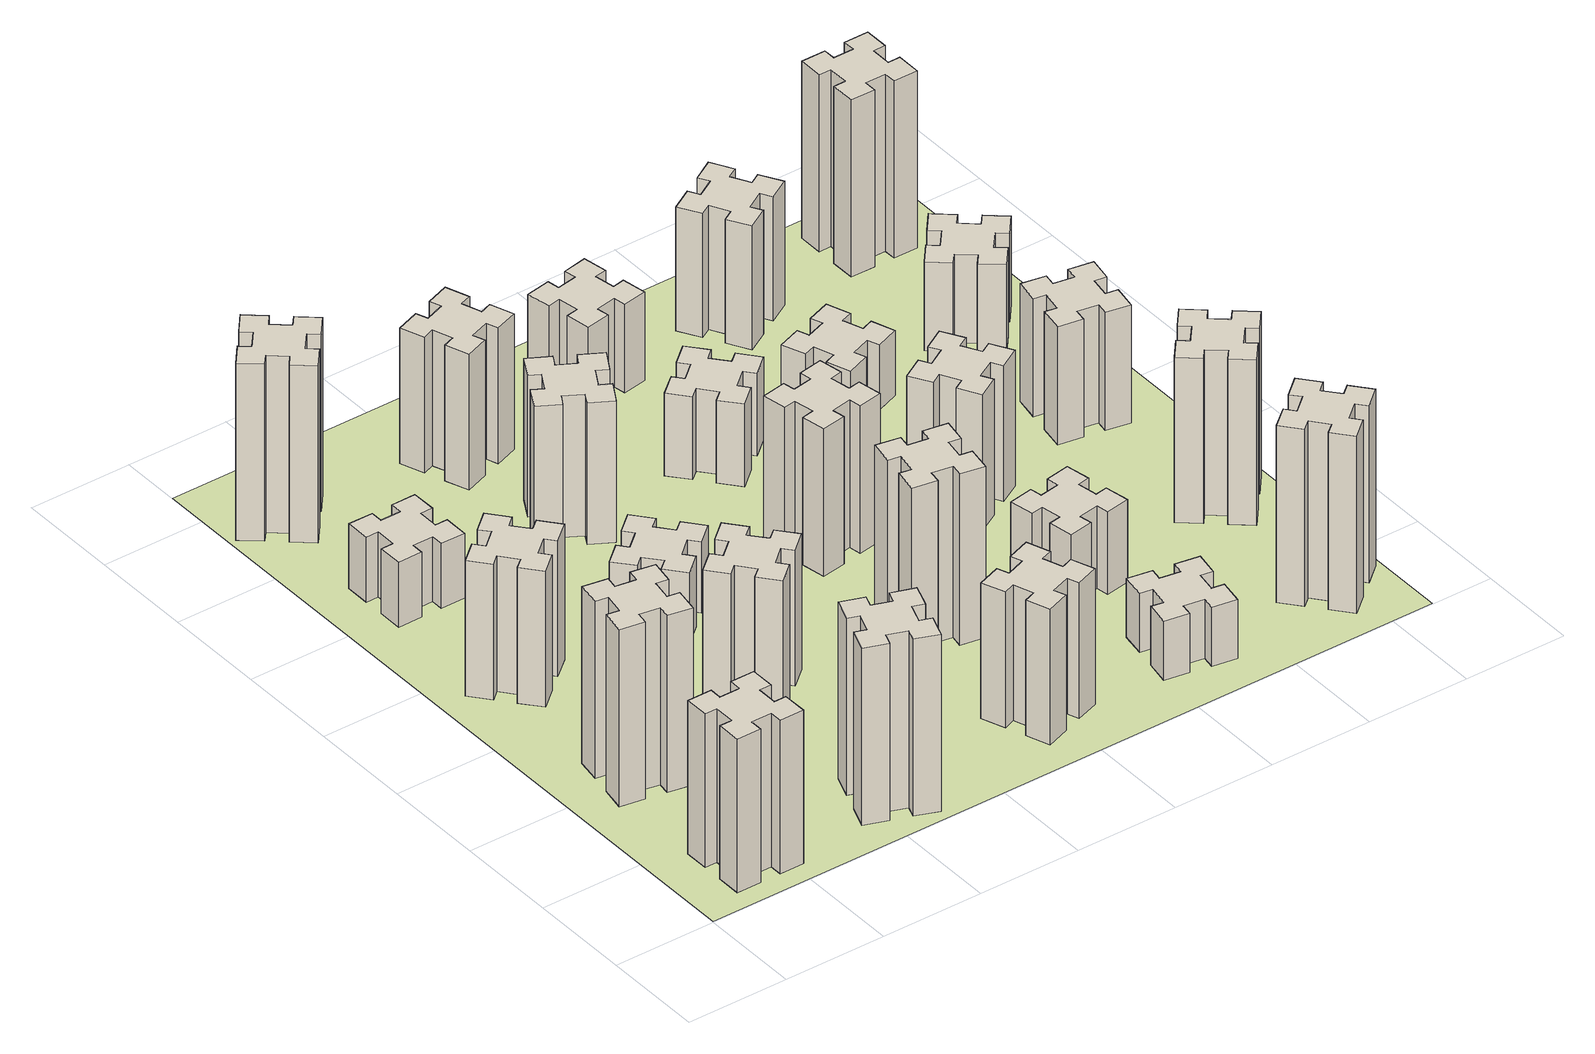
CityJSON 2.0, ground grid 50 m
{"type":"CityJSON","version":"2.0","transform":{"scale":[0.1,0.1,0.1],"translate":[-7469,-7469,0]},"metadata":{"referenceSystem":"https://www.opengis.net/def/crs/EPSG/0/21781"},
"CityObjects":{
"building1":{"type":"Building","attributes":{"class":"1000","function":"1000","usage":"1000","yearOfConstruction":2016,"roofType":"1000","measuredHeight":78,"storeysAboveGround":30,"storeysBelowGround":0},"geometry":[{"type":"Solid","lod":"1","boundaries":[[[[0,1,2,3,4,5,6,7,8,9,10,11,12,13,14,15,16,17,18,19]],[[17,16,20,21]],[[16,15,22,20]],[[15,14,23,22]],[[14,13,24,23]],[[13,12,25,24]],[[12,11,26,25]],[[11,10,27,26]],[[10,9,28,27]],[[9,8,29,28]],[[8,7,30,29]],[[7,6,31,30]],[[6,5,32,31]],[[5,4,33,32]],[[4,3,34,33]],[[3,2,35,34]],[[2,1,36,35]],[[1,0,37,36]],[[0,19,38,37]],[[19,18,39,38]],[[18,17,21,39]],[[24,25,26,27,28,29,30,31,32,33,34,35,36,37,38,39,21,20,22,23]]]]}]},
"building2":{"type":"Building","attributes":{"class":"1000","function":"1000","usage":"1000","yearOfConstruction":2016,"roofType":"1000","measuredHeight":90,"storeysAboveGround":30,"storeysBelowGround":0},"geometry":[{"type":"Solid","lod":"1","boundaries":[[[[40,41,42,43,44,45,46,47,48,49,50,51,52,53,54,55,56,57,58,59]],[[57,56,60,61]],[[56,55,62,60]],[[55,54,63,62]],[[54,53,64,63]],[[53,52,65,64]],[[52,51,66,65]],[[51,50,67,66]],[[50,49,68,67]],[[49,48,69,68]],[[48,47,70,69]],[[47,46,71,70]],[[46,45,72,71]],[[45,44,73,72]],[[44,43,74,73]],[[43,42,75,74]],[[42,41,76,75]],[[41,40,77,76]],[[40,59,78,77]],[[59,58,79,78]],[[58,57,61,79]],[[64,65,66,67,68,69,70,71,72,73,74,75,76,77,78,79,61,60,62,63]]]]}]},
"building3":{"type":"Building","attributes":{"class":"1000","function":"1000","usage":"1000","yearOfConstruction":2016,"roofType":"1000","measuredHeight":69,"storeysAboveGround":30,"storeysBelowGround":0},"geometry":[{"type":"Solid","lod":"1","boundaries":[[[[80,81,82,83,84,85,86,87,88,89,90,91,92,93,94,95,96,97,98,99]],[[97,96,100,101]],[[96,95,102,100]],[[95,94,103,102]],[[94,93,104,103]],[[93,92,105,104]],[[92,91,106,105]],[[91,90,107,106]],[[90,89,108,107]],[[89,88,109,108]],[[88,87,110,109]],[[87,86,111,110]],[[86,85,112,111]],[[85,84,113,112]],[[84,83,114,113]],[[83,82,115,114]],[[82,81,116,115]],[[81,80,117,116]],[[80,99,118,117]],[[99,98,119,118]],[[98,97,101,119]],[[104,105,106,107,108,109,110,111,112,113,114,115,116,117,118,119,101,100,102,103]]]]}]},
"building4":{"type":"Building","attributes":{"class":"1000","function":"1000","usage":"1000","yearOfConstruction":2016,"roofType":"1000","measuredHeight":33,"storeysAboveGround":30,"storeysBelowGround":0},"geometry":[{"type":"Solid","lod":"1","boundaries":[[[[120,121,122,123,124,125,126,127,128,129,130,131,132,133,134,135,136,137,138,139]],[[137,136,140,141]],[[136,135,142,140]],[[135,134,143,142]],[[134,133,144,143]],[[133,132,145,144]],[[132,131,146,145]],[[131,130,147,146]],[[130,129,148,147]],[[129,128,149,148]],[[128,127,150,149]],[[127,126,151,150]],[[126,125,152,151]],[[125,124,153,152]],[[124,123,154,153]],[[123,122,155,154]],[[122,121,156,155]],[[121,120,157,156]],[[120,139,158,157]],[[139,138,159,158]],[[138,137,141,159]],[[144,145,146,147,148,149,150,151,152,153,154,155,156,157,158,159,141,140,142,143]]]]}]},
"building5":{"type":"Building","attributes":{"class":"1000","function":"1000","usage":"1000","yearOfConstruction":2016,"roofType":"1000","measuredHeight":90,"storeysAboveGround":30,"storeysBelowGround":0},"geometry":[{"type":"Solid","lod":"1","boundaries":[[[[160,161,162,163,164,165,166,167,168,169,170,171,172,173,174,175,176,177,178,179]],[[177,176,180,181]],[[176,175,182,180]],[[175,174,183,182]],[[174,173,184,183]],[[173,172,185,184]],[[172,171,186,185]],[[171,170,187,186]],[[170,169,188,187]],[[169,168,189,188]],[[168,167,190,189]],[[167,166,191,190]],[[166,165,192,191]],[[165,164,193,192]],[[164,163,194,193]],[[163,162,195,194]],[[162,161,196,195]],[[161,160,197,196]],[[160,179,198,197]],[[179,178,199,198]],[[178,177,181,199]],[[184,185,186,187,188,189,190,191,192,193,194,195,196,197,198,199,181,180,182,183]]]]}]},
"building6":{"type":"Building","attributes":{"class":"1000","function":"1000","usage":"1000","yearOfConstruction":2016,"roofType":"1000","measuredHeight":90,"storeysAboveGround":30,"storeysBelowGround":0},"geometry":[{"type":"Solid","lod":"1","boundaries":[[[[200,201,202,203,204,205,206,207,208,209,210,211,212,213,214,215,216,217,218,219]],[[217,216,220,221]],[[216,215,222,220]],[[215,214,223,222]],[[214,213,224,223]],[[213,212,225,224]],[[212,211,226,225]],[[211,210,227,226]],[[210,209,228,227]],[[209,208,229,228]],[[208,207,230,229]],[[207,206,231,230]],[[206,205,232,231]],[[205,204,233,232]],[[204,203,234,233]],[[203,202,235,234]],[[202,201,236,235]],[[201,200,237,236]],[[200,219,238,237]],[[219,218,239,238]],[[218,217,221,239]],[[224,225,226,227,228,229,230,231,232,233,234,235,236,237,238,239,221,220,222,223]]]]}]},
"building7":{"type":"Building","attributes":{"class":"1000","function":"1000","usage":"1000","yearOfConstruction":2016,"roofType":"1000","measuredHeight":69,"storeysAboveGround":30,"storeysBelowGround":0},"geometry":[{"type":"Solid","lod":"1","boundaries":[[[[240,241,242,243,244,245,246,247,248,249,250,251,252,253,254,255,256,257,258,259]],[[257,256,260,261]],[[256,255,262,260]],[[255,254,263,262]],[[254,253,264,263]],[[253,252,265,264]],[[252,251,266,265]],[[251,250,267,266]],[[250,249,268,267]],[[249,248,269,268]],[[248,247,270,269]],[[247,246,271,270]],[[246,245,272,271]],[[245,244,273,272]],[[244,243,274,273]],[[243,242,275,274]],[[242,241,276,275]],[[241,240,277,276]],[[240,259,278,277]],[[259,258,279,278]],[[258,257,261,279]],[[264,265,266,267,268,269,270,271,272,273,274,275,276,277,278,279,261,260,262,263]]]]}]},
"building8":{"type":"Building","attributes":{"class":"1000","function":"1000","usage":"1000","yearOfConstruction":2016,"roofType":"1000","measuredHeight":36,"storeysAboveGround":30,"storeysBelowGround":0},"geometry":[{"type":"Solid","lod":"1","boundaries":[[[[280,281,282,283,284,285,286,287,288,289,290,291,292,293,294,295,296,297,298,299]],[[297,296,300,301]],[[296,295,302,300]],[[295,294,303,302]],[[294,293,304,303]],[[293,292,305,304]],[[292,291,306,305]],[[291,290,307,306]],[[290,289,308,307]],[[289,288,309,308]],[[288,287,310,309]],[[287,286,311,310]],[[286,285,312,311]],[[285,284,313,312]],[[284,283,314,313]],[[283,282,315,314]],[[282,281,316,315]],[[281,280,317,316]],[[280,299,318,317]],[[299,298,319,318]],[[298,297,301,319]],[[304,305,306,307,308,309,310,311,312,313,314,315,316,317,318,319,301,300,302,303]]]]}]},
"building9":{"type":"Building","attributes":{"class":"1000","function":"1000","usage":"1000","yearOfConstruction":2016,"roofType":"1000","measuredHeight":72,"storeysAboveGround":30,"storeysBelowGround":0},"geometry":[{"type":"Solid","lod":"1","boundaries":[[[[320,321,322,323,324,325,326,327,328,329,330,331,332,333,334,335,336,337,338,339]],[[337,336,340,341]],[[336,335,342,340]],[[335,334,343,342]],[[334,333,344,343]],[[333,332,345,344]],[[332,331,346,345]],[[331,330,347,346]],[[330,329,348,347]],[[329,328,349,348]],[[328,327,350,349]],[[327,326,351,350]],[[326,325,352,351]],[[325,324,353,352]],[[324,323,354,353]],[[323,322,355,354]],[[322,321,356,355]],[[321,320,357,356]],[[320,339,358,357]],[[339,338,359,358]],[[338,337,341,359]],[[344,345,346,347,348,349,350,351,352,353,354,355,356,357,358,359,341,340,342,343]]]]}]},
"building10":{"type":"Building","attributes":{"class":"1000","function":"1000","usage":"1000","yearOfConstruction":2016,"roofType":"1000","measuredHeight":69,"storeysAboveGround":30,"storeysBelowGround":0},"geometry":[{"type":"Solid","lod":"1","boundaries":[[[[360,361,362,363,364,365,366,367,368,369,370,371,372,373,374,375,376,377,378,379]],[[377,376,380,381]],[[376,375,382,380]],[[375,374,383,382]],[[374,373,384,383]],[[373,372,385,384]],[[372,371,386,385]],[[371,370,387,386]],[[370,369,388,387]],[[369,368,389,388]],[[368,367,390,389]],[[367,366,391,390]],[[366,365,392,391]],[[365,364,393,392]],[[364,363,394,393]],[[363,362,395,394]],[[362,361,396,395]],[[361,360,397,396]],[[360,379,398,397]],[[379,378,399,398]],[[378,377,381,399]],[[384,385,386,387,388,389,390,391,392,393,394,395,396,397,398,399,381,380,382,383]]]]}]},
"building11":{"type":"Building","attributes":{"class":"1000","function":"1000","usage":"1000","yearOfConstruction":2016,"roofType":"1000","measuredHeight":69,"storeysAboveGround":30,"storeysBelowGround":0},"geometry":[{"type":"Solid","lod":"1","boundaries":[[[[400,401,402,403,404,405,406,407,408,409,410,411,412,413,414,415,416,417,418,419]],[[417,416,420,421]],[[416,415,422,420]],[[415,414,423,422]],[[414,413,424,423]],[[413,412,425,424]],[[412,411,426,425]],[[411,410,427,426]],[[410,409,428,427]],[[409,408,429,428]],[[408,407,430,429]],[[407,406,431,430]],[[406,405,432,431]],[[405,404,433,432]],[[404,403,434,433]],[[403,402,435,434]],[[402,401,436,435]],[[401,400,437,436]],[[400,419,438,437]],[[419,418,439,438]],[[418,417,421,439]],[[424,425,426,427,428,429,430,431,432,433,434,435,436,437,438,439,421,420,422,423]]]]}]},
"building12":{"type":"Building","attributes":{"class":"1000","function":"1000","usage":"1000","yearOfConstruction":2016,"roofType":"1000","measuredHeight":87,"storeysAboveGround":30,"storeysBelowGround":0},"geometry":[{"type":"Solid","lod":"1","boundaries":[[[[440,441,442,443,444,445,446,447,448,449,450,451,452,453,454,455,456,457,458,459]],[[457,456,460,461]],[[456,455,462,460]],[[455,454,463,462]],[[454,453,464,463]],[[453,452,465,464]],[[452,451,466,465]],[[451,450,467,466]],[[450,449,468,467]],[[449,448,469,468]],[[448,447,470,469]],[[447,446,471,470]],[[446,445,472,471]],[[445,444,473,472]],[[444,443,474,473]],[[443,442,475,474]],[[442,441,476,475]],[[441,440,477,476]],[[440,459,478,477]],[[459,458,479,478]],[[458,457,461,479]],[[464,465,466,467,468,469,470,471,472,473,474,475,476,477,478,479,461,460,462,463]]]]}]},
"building13":{"type":"Building","attributes":{"class":"1000","function":"1000","usage":"1000","yearOfConstruction":2016,"roofType":"1000","measuredHeight":75,"storeysAboveGround":30,"storeysBelowGround":0},"geometry":[{"type":"Solid","lod":"1","boundaries":[[[[480,481,482,483,484,485,486,487,488,489,490,491,492,493,494,495,496,497,498,499]],[[497,496,500,501]],[[496,495,502,500]],[[495,494,503,502]],[[494,493,504,503]],[[493,492,505,504]],[[492,491,506,505]],[[491,490,507,506]],[[490,489,508,507]],[[489,488,509,508]],[[488,487,510,509]],[[487,486,511,510]],[[486,485,512,511]],[[485,484,513,512]],[[484,483,514,513]],[[483,482,515,514]],[[482,481,516,515]],[[481,480,517,516]],[[480,499,518,517]],[[499,498,519,518]],[[498,497,501,519]],[[504,505,506,507,508,509,510,511,512,513,514,515,516,517,518,519,501,500,502,503]]]]}]},
"building14":{"type":"Building","attributes":{"class":"1000","function":"1000","usage":"1000","yearOfConstruction":2016,"roofType":"1000","measuredHeight":42,"storeysAboveGround":30,"storeysBelowGround":0},"geometry":[{"type":"Solid","lod":"1","boundaries":[[[[520,521,522,523,524,525,526,527,528,529,530,531,532,533,534,535,536,537,538,539]],[[537,536,540,541]],[[536,535,542,540]],[[535,534,543,542]],[[534,533,544,543]],[[533,532,545,544]],[[532,531,546,545]],[[531,530,547,546]],[[530,529,548,547]],[[529,528,549,548]],[[528,527,550,549]],[[527,526,551,550]],[[526,525,552,551]],[[525,524,553,552]],[[524,523,554,553]],[[523,522,555,554]],[[522,521,556,555]],[[521,520,557,556]],[[520,539,558,557]],[[539,538,559,558]],[[538,537,541,559]],[[544,545,546,547,548,549,550,551,552,553,554,555,556,557,558,559,541,540,542,543]]]]}]},
"building15":{"type":"Building","attributes":{"class":"1000","function":"1000","usage":"1000","yearOfConstruction":2016,"roofType":"1000","measuredHeight":30,"storeysAboveGround":30,"storeysBelowGround":0},"geometry":[{"type":"Solid","lod":"1","boundaries":[[[[560,561,562,563,564,565,566,567,568,569,570,571,572,573,574,575,576,577,578,579]],[[577,576,580,581]],[[576,575,582,580]],[[575,574,583,582]],[[574,573,584,583]],[[573,572,585,584]],[[572,571,586,585]],[[571,570,587,586]],[[570,569,588,587]],[[569,568,589,588]],[[568,567,590,589]],[[567,566,591,590]],[[566,565,592,591]],[[565,564,593,592]],[[564,563,594,593]],[[563,562,595,594]],[[562,561,596,595]],[[561,560,597,596]],[[560,579,598,597]],[[579,578,599,598]],[[578,577,581,599]],[[584,585,586,587,588,589,590,591,592,593,594,595,596,597,598,599,581,580,582,583]]]]}]},
"building16":{"type":"Building","attributes":{"class":"1000","function":"1000","usage":"1000","yearOfConstruction":2016,"roofType":"1000","measuredHeight":45,"storeysAboveGround":30,"storeysBelowGround":0},"geometry":[{"type":"Solid","lod":"1","boundaries":[[[[600,601,602,603,604,605,606,607,608,609,610,611,612,613,614,615,616,617,618,619]],[[617,616,620,621]],[[616,615,622,620]],[[615,614,623,622]],[[614,613,624,623]],[[613,612,625,624]],[[612,611,626,625]],[[611,610,627,626]],[[610,609,628,627]],[[609,608,629,628]],[[608,607,630,629]],[[607,606,631,630]],[[606,605,632,631]],[[605,604,633,632]],[[604,603,634,633]],[[603,602,635,634]],[[602,601,636,635]],[[601,600,637,636]],[[600,619,638,637]],[[619,618,639,638]],[[618,617,621,639]],[[624,625,626,627,628,629,630,631,632,633,634,635,636,637,638,639,621,620,622,623]]]]}]},
"building17":{"type":"Building","attributes":{"class":"1000","function":"1000","usage":"1000","yearOfConstruction":2016,"roofType":"1000","measuredHeight":42,"storeysAboveGround":30,"storeysBelowGround":0},"geometry":[{"type":"Solid","lod":"1","boundaries":[[[[640,641,642,643,644,645,646,647,648,649,650,651,652,653,654,655,656,657,658,659]],[[657,656,660,661]],[[656,655,662,660]],[[655,654,663,662]],[[654,653,664,663]],[[653,652,665,664]],[[652,651,666,665]],[[651,650,667,666]],[[650,649,668,667]],[[649,648,669,668]],[[648,647,670,669]],[[647,646,671,670]],[[646,645,672,671]],[[645,644,673,672]],[[644,643,674,673]],[[643,642,675,674]],[[642,641,676,675]],[[641,640,677,676]],[[640,659,678,677]],[[659,658,679,678]],[[658,657,661,679]],[[664,665,666,667,668,669,670,671,672,673,674,675,676,677,678,679,661,660,662,663]]]]}]},
"building18":{"type":"Building","attributes":{"class":"1000","function":"1000","usage":"1000","yearOfConstruction":2016,"roofType":"1000","measuredHeight":69,"storeysAboveGround":30,"storeysBelowGround":0},"geometry":[{"type":"Solid","lod":"1","boundaries":[[[[680,681,682,683,684,685,686,687,688,689,690,691,692,693,694,695,696,697,698,699]],[[697,696,700,701]],[[696,695,702,700]],[[695,694,703,702]],[[694,693,704,703]],[[693,692,705,704]],[[692,691,706,705]],[[691,690,707,706]],[[690,689,708,707]],[[689,688,709,708]],[[688,687,710,709]],[[687,686,711,710]],[[686,685,712,711]],[[685,684,713,712]],[[684,683,714,713]],[[683,682,715,714]],[[682,681,716,715]],[[681,680,717,716]],[[680,699,718,717]],[[699,698,719,718]],[[698,697,701,719]],[[704,705,706,707,708,709,710,711,712,713,714,715,716,717,718,719,701,700,702,703]]]]}]},
"building19":{"type":"Building","attributes":{"class":"1000","function":"1000","usage":"1000","yearOfConstruction":2016,"roofType":"1000","measuredHeight":33,"storeysAboveGround":30,"storeysBelowGround":0},"geometry":[{"type":"Solid","lod":"1","boundaries":[[[[720,721,722,723,724,725,726,727,728,729,730,731,732,733,734,735,736,737,738,739]],[[737,736,740,741]],[[736,735,742,740]],[[735,734,743,742]],[[734,733,744,743]],[[733,732,745,744]],[[732,731,746,745]],[[731,730,747,746]],[[730,729,748,747]],[[729,728,749,748]],[[728,727,750,749]],[[727,726,751,750]],[[726,725,752,751]],[[725,724,753,752]],[[724,723,754,753]],[[723,722,755,754]],[[722,721,756,755]],[[721,720,757,756]],[[720,739,758,757]],[[739,738,759,758]],[[738,737,741,759]],[[744,745,746,747,748,749,750,751,752,753,754,755,756,757,758,759,741,740,742,743]]]]}]},
"building20":{"type":"Building","attributes":{"class":"1000","function":"1000","usage":"1000","yearOfConstruction":2016,"roofType":"1000","measuredHeight":90,"storeysAboveGround":30,"storeysBelowGround":0},"geometry":[{"type":"Solid","lod":"1","boundaries":[[[[760,761,762,763,764,765,766,767,768,769,770,771,772,773,774,775,776,777,778,779]],[[777,776,780,781]],[[776,775,782,780]],[[775,774,783,782]],[[774,773,784,783]],[[773,772,785,784]],[[772,771,786,785]],[[771,770,787,786]],[[770,769,788,787]],[[769,768,789,788]],[[768,767,790,789]],[[767,766,791,790]],[[766,765,792,791]],[[765,764,793,792]],[[764,763,794,793]],[[763,762,795,794]],[[762,761,796,795]],[[761,760,797,796]],[[760,779,798,797]],[[779,778,799,798]],[[778,777,781,799]],[[784,785,786,787,788,789,790,791,792,793,794,795,796,797,798,799,781,780,782,783]]]]}]},
"building21":{"type":"Building","attributes":{"class":"1000","function":"1000","usage":"1000","yearOfConstruction":2016,"roofType":"1000","measuredHeight":63,"storeysAboveGround":30,"storeysBelowGround":0},"geometry":[{"type":"Solid","lod":"1","boundaries":[[[[800,801,802,803,804,805,806,807,808,809,810,811,812,813,814,815,816,817,818,819]],[[817,816,820,821]],[[816,815,822,820]],[[815,814,823,822]],[[814,813,824,823]],[[813,812,825,824]],[[812,811,826,825]],[[811,810,827,826]],[[810,809,828,827]],[[809,808,829,828]],[[808,807,830,829]],[[807,806,831,830]],[[806,805,832,831]],[[805,804,833,832]],[[804,803,834,833]],[[803,802,835,834]],[[802,801,836,835]],[[801,800,837,836]],[[800,819,838,837]],[[819,818,839,838]],[[818,817,821,839]],[[824,825,826,827,828,829,830,831,832,833,834,835,836,837,838,839,821,820,822,823]]]]}]},
"building22":{"type":"Building","attributes":{"class":"1000","function":"1000","usage":"1000","yearOfConstruction":2016,"roofType":"1000","measuredHeight":84,"storeysAboveGround":30,"storeysBelowGround":0},"geometry":[{"type":"Solid","lod":"1","boundaries":[[[[840,841,842,843,844,845,846,847,848,849,850,851,852,853,854,855,856,857,858,859]],[[857,856,860,861]],[[856,855,862,860]],[[855,854,863,862]],[[854,853,864,863]],[[853,852,865,864]],[[852,851,866,865]],[[851,850,867,866]],[[850,849,868,867]],[[849,848,869,868]],[[848,847,870,869]],[[847,846,871,870]],[[846,845,872,871]],[[845,844,873,872]],[[844,843,874,873]],[[843,842,875,874]],[[842,841,876,875]],[[841,840,877,876]],[[840,859,878,877]],[[859,858,879,878]],[[858,857,861,879]],[[864,865,866,867,868,869,870,871,872,873,874,875,876,877,878,879,861,860,862,863]]]]}]},
"building23":{"type":"Building","attributes":{"class":"1000","function":"1000","usage":"1000","yearOfConstruction":2016,"roofType":"1000","measuredHeight":60,"storeysAboveGround":30,"storeysBelowGround":0},"geometry":[{"type":"Solid","lod":"1","boundaries":[[[[880,881,882,883,884,885,886,887,888,889,890,891,892,893,894,895,896,897,898,899]],[[897,896,900,901]],[[896,895,902,900]],[[895,894,903,902]],[[894,893,904,903]],[[893,892,905,904]],[[892,891,906,905]],[[891,890,907,906]],[[890,889,908,907]],[[889,888,909,908]],[[888,887,910,909]],[[887,886,911,910]],[[886,885,912,911]],[[885,884,913,912]],[[884,883,914,913]],[[883,882,915,914]],[[882,881,916,915]],[[881,880,917,916]],[[880,899,918,917]],[[899,898,919,918]],[[898,897,901,919]],[[904,905,906,907,908,909,910,911,912,913,914,915,916,917,918,919,901,900,902,903]]]]}]},
"building24":{"type":"Building","attributes":{"class":"1000","function":"1000","usage":"1000","yearOfConstruction":2016,"roofType":"1000","measuredHeight":45,"storeysAboveGround":30,"storeysBelowGround":0},"geometry":[{"type":"Solid","lod":"1","boundaries":[[[[920,921,922,923,924,925,926,927,928,929,930,931,932,933,934,935,936,937,938,939]],[[937,936,940,941]],[[936,935,942,940]],[[935,934,943,942]],[[934,933,944,943]],[[933,932,945,944]],[[932,931,946,945]],[[931,930,947,946]],[[930,929,948,947]],[[929,928,949,948]],[[928,927,950,949]],[[927,926,951,950]],[[926,925,952,951]],[[925,924,953,952]],[[924,923,954,953]],[[923,922,955,954]],[[922,921,956,955]],[[921,920,957,956]],[[920,939,958,957]],[[939,938,959,958]],[[938,937,941,959]],[[944,945,946,947,948,949,950,951,952,953,954,955,956,957,958,959,941,940,942,943]]]]}]},
"building25":{"type":"Building","attributes":{"class":"1000","function":"1000","usage":"1000","yearOfConstruction":2016,"roofType":"1000","measuredHeight":90,"storeysAboveGround":30,"storeysBelowGround":0},"geometry":[{"type":"Solid","lod":"1","boundaries":[[[[960,961,962,963,964,965,966,967,968,969,970,971,972,973,974,975,976,977,978,979]],[[977,976,980,981]],[[976,975,982,980]],[[975,974,983,982]],[[974,973,984,983]],[[973,972,985,984]],[[972,971,986,985]],[[971,970,987,986]],[[970,969,988,987]],[[969,968,989,988]],[[968,967,990,989]],[[967,966,991,990]],[[966,965,992,991]],[[965,964,993,992]],[[964,963,994,993]],[[963,962,995,994]],[[962,961,996,995]],[[961,960,997,996]],[[960,979,998,997]],[[979,978,999,998]],[[978,977,981,999]],[[984,985,986,987,988,989,990,991,992,993,994,995,996,997,998,999,981,980,982,983]]]]}]},
"landuse1":{"type":"LandUse","attributes":{"name":"plot1","function":"1010"},"geometry":[{"type":"MultiSurface","lod":"1","boundaries":[[[1000,1001,1002,1003]]]}]}
},
"vertices":[
[265,325,0],[265,225,0],[205,225,0],[205,105,0],[325,105,0],[325,165,0],[425,165,0],[425,105,0],[545,105,0],[545,225,0],[485,225,0],[485,325,0],[545,325,0],[545,445,0],[425,445,0],[425,385,0],[325,385,0],[325,445,0],[205,445,0],[205,325,0],[325,385,780],[325,445,780],[425,385,780],[425,445,780],[545,445,780],[545,325,780],[485,325,780],[485,225,780],[545,225,780],[545,105,780],[425,105,780],[425,165,780],[325,165,780],[325,105,780],[205,105,780],[205,225,780],[265,225,780],[265,325,780],[205,325,780],[205,445,780],
[475,947,0],[492,1045,0],[551,1035,0],[572,1153,0],[454,1174,0],[444,1115,0],[345,1132,0],[356,1191,0],[237,1212,0],[217,1094,0],[276,1084,0],[258,985,0],[199,996,0],[178,877,0],[297,857,0],[307,916,0],[405,898,0],[395,839,0],[513,818,0],[534,937,0],[405,898,900],[395,839,900],[307,916,900],[297,857,900],[178,877,900],[199,996,900],[258,985,900],[276,1084,900],[217,1094,900],[237,1212,900],[356,1191,900],[345,1132,900],[444,1115,900],[454,1174,900],[572,1153,900],[551,1035,900],[492,1045,900],[475,947,900],[534,937,900],[513,818,900],
[492,1888,0],[427,1964,0],[473,2003,0],[396,2095,0],[304,2018,0],[343,1972,0],[266,1907,0],[228,1953,0],[136,1876,0],[213,1784,0],[259,1823,0],[323,1746,0],[277,1708,0],[354,1616,0],[446,1693,0],[408,1739,0],[484,1803,0],[523,1757,0],[615,1834,0],[538,1926,0],[484,1803,690],[523,1757,690],[408,1739,690],[446,1693,690],[354,1616,690],[277,1708,690],[323,1746,690],[259,1823,690],[213,1784,690],[136,1876,690],[228,1953,690],[266,1907,690],[343,1972,690],[304,2018,690],[396,2095,690],[473,2003,690],[427,1964,690],[492,1888,690],[538,1926,690],[615,1834,690],
[485,2545,0],[485,2645,0],[545,2645,0],[545,2765,0],[425,2765,0],[425,2705,0],[325,2705,0],[325,2765,0],[205,2765,0],[205,2645,0],[265,2645,0],[265,2545,0],[205,2545,0],[205,2425,0],[325,2425,0],[325,2485,0],[425,2485,0],[425,2425,0],[545,2425,0],[545,2545,0],[425,2485,330],[425,2425,330],[325,2485,330],[325,2425,330],[205,2425,330],[205,2545,330],[265,2545,330],[265,2645,330],[205,2645,330],[205,2765,330],[325,2765,330],[325,2705,330],[425,2705,330],[425,2765,330],[545,2765,330],[545,2645,330],[485,2645,330],[485,2545,330],[545,2545,330],[545,2425,330],
[1029,360,0],[995,266,0],[939,287,0],[897,174,0],[1010,133,0],[1031,189,0],[1125,155,0],[1104,99,0],[1217,57,0],[1258,170,0],[1202,191,0],[1236,285,0],[1292,264,0],[1333,377,0],[1220,418,0],[1200,362,0],[1106,396,0],[1127,452,0],[1014,493,0],[973,380,0],[1106,396,900],[1127,452,900],[1200,362,900],[1220,418,900],[1333,377,900],[1292,264,900],[1236,285,900],[1202,191,900],[1258,170,900],[1217,57,900],[1104,99,900],[1125,155,900],[1031,189,900],[1010,133,900],[897,174,900],[939,287,900],[995,266,900],[1029,360,900],[973,380,900],[1014,493,900],
[384,3387,0],[308,3452,0],[346,3498,0],[254,3575,0],[177,3483,0],[223,3444,0],[159,3368,0],[113,3406,0],[36,3314,0],[128,3237,0],[166,3283,0],[243,3219,0],[204,3173,0],[296,3096,0],[373,3188,0],[327,3226,0],[392,3303,0],[438,3264,0],[515,3356,0],[423,3433,0],[392,3303,900],[438,3264,900],[327,3226,900],[373,3188,900],[296,3096,900],[204,3173,900],[243,3219,900],[166,3283,900],[128,3237,900],[36,3314,900],[113,3406,900],[159,3368,900],[223,3444,900],[177,3483,900],[254,3575,900],[346,3498,900],[308,3452,900],[384,3387,900],[423,3433,900],[515,3356,900],
[1083,1332,0],[1006,1267,0],[968,1313,0],[876,1236,0],[953,1144,0],[999,1183,0],[1063,1106,0],[1017,1068,0],[1094,976,0],[1186,1053,0],[1148,1099,0],[1224,1163,0],[1263,1117,0],[1355,1194,0],[1278,1286,0],[1232,1248,0],[1167,1324,0],[1213,1363,0],[1136,1455,0],[1044,1378,0],[1167,1324,690],[1213,1363,690],[1232,1248,690],[1278,1286,690],[1355,1194,690],[1263,1117,690],[1224,1163,690],[1148,1099,690],[1186,1053,690],[1094,976,690],[1017,1068,690],[1063,1106,690],[999,1183,690],[953,1144,690],[876,1236,690],[968,1313,690],[1006,1267,690],[1083,1332,690],[1044,1378,690],[1136,1455,690],
[1083,1972,0],[1006,1907,0],[968,1953,0],[876,1876,0],[953,1784,0],[999,1823,0],[1063,1746,0],[1017,1708,0],[1094,1616,0],[1186,1693,0],[1148,1739,0],[1224,1803,0],[1263,1757,0],[1355,1834,0],[1278,1926,0],[1232,1888,0],[1167,1964,0],[1213,2003,0],[1136,2095,0],[1044,2018,0],[1167,1964,360],[1213,2003,360],[1232,1888,360],[1278,1926,360],[1355,1834,360],[1263,1757,360],[1224,1803,360],[1148,1739,360],[1186,1693,360],[1094,1616,360],[1017,1708,360],[1063,1746,360],[999,1823,360],[953,1784,360],[876,1876,360],[968,1953,360],[1006,1907,360],[1083,1972,360],[1044,2018,360],[1136,2095,360],
[1314,2666,0],[1227,2716,0],[1257,2768,0],[1153,2828,0],[1093,2724,0],[1145,2694,0],[1095,2607,0],[1043,2637,0],[983,2533,0],[1087,2473,0],[1117,2525,0],[1204,2475,0],[1174,2423,0],[1278,2363,0],[1338,2467,0],[1286,2497,0],[1336,2584,0],[1388,2554,0],[1448,2658,0],[1344,2718,0],[1336,2584,720],[1388,2554,720],[1286,2497,720],[1338,2467,720],[1278,2363,720],[1174,2423,720],[1204,2475,720],[1117,2525,720],[1087,2473,720],[983,2533,720],[1043,2637,720],[1095,2607,720],[1145,2694,720],[1093,2724,720],[1153,2828,720],[1257,2768,720],[1227,2716,720],[1314,2666,720],[1344,2718,720],[1448,2658,720],
[1835,385,0],[1869,291,0],[1813,270,0],[1854,157,0],[1967,199,0],[1946,255,0],[2040,289,0],[2060,233,0],[2173,274,0],[2132,387,0],[2076,366,0],[2042,460,0],[2098,480,0],[2057,593,0],[1944,552,0],[1965,496,0],[1871,462,0],[1850,518,0],[1737,477,0],[1779,364,0],[1871,462,690],[1850,518,690],[1965,496,690],[1944,552,690],[2057,593,690],[2098,480,690],[2042,460,690],[2076,366,690],[2132,387,690],[2173,274,690],[2060,233,690],[2040,289,690],[1946,255,690],[1967,199,690],[1854,157,690],[1813,270,690],[1869,291,690],[1835,385,690],[1779,364,690],[1737,477,690],
[1125,3356,0],[1031,3322,0],[1010,3378,0],[897,3337,0],[939,3224,0],[995,3245,0],[1029,3151,0],[973,3130,0],[1014,3017,0],[1127,3059,0],[1106,3115,0],[1200,3149,0],[1220,3093,0],[1333,3134,0],[1292,3247,0],[1236,3226,0],[1202,3320,0],[1258,3340,0],[1217,3453,0],[1104,3412,0],[1202,3320,690],[1258,3340,690],[1236,3226,690],[1292,3247,690],[1333,3134,690],[1220,3093,690],[1200,3149,690],[1106,3115,690],[1127,3059,690],[1014,3017,690],[973,3130,690],[1029,3151,690],[995,3245,690],[939,3224,690],[897,3337,690],[1010,3378,690],[1031,3322,690],[1125,3356,690],[1104,3412,690],[1217,3453,690],
[2055,1047,0],[2072,1145,0],[2131,1135,0],[2152,1253,0],[2034,1274,0],[2024,1215,0],[1925,1232,0],[1936,1291,0],[1817,1312,0],[1797,1194,0],[1856,1184,0],[1838,1085,0],[1779,1096,0],[1758,977,0],[1877,957,0],[1887,1016,0],[1985,998,0],[1975,939,0],[2093,918,0],[2114,1037,0],[1985,998,870],[1975,939,870],[1887,1016,870],[1877,957,870],[1758,977,870],[1779,1096,870],[1838,1085,870],[1856,1184,870],[1797,1194,870],[1817,1312,870],[1936,1291,870],[1925,1232,870],[2024,1215,870],[2034,1274,870],[2152,1253,870],[2131,1135,870],[2072,1145,870],[2055,1047,870],[2114,1037,870],[2093,918,870],
[2072,1825,0],[2055,1924,0],[2114,1934,0],[2093,2052,0],[1975,2031,0],[1985,1972,0],[1887,1955,0],[1877,2014,0],[1758,1993,0],[1779,1875,0],[1838,1885,0],[1856,1787,0],[1797,1777,0],[1817,1658,0],[1936,1679,0],[1925,1738,0],[2024,1756,0],[2034,1697,0],[2152,1717,0],[2131,1836,0],[2024,1756,750],[2034,1697,750],[1925,1738,750],[1936,1679,750],[1817,1658,750],[1797,1777,750],[1856,1787,750],[1838,1885,750],[1779,1875,750],[1758,1993,750],[1877,2014,750],[1887,1955,750],[1985,1972,750],[1975,2031,750],[2093,2052,750],[2114,1934,750],[2055,1924,750],[2072,1825,750],[2131,1836,750],[2152,1717,750],
[1839,2563,0],[1903,2486,0],[1857,2448,0],[1934,2356,0],[2026,2433,0],[1988,2479,0],[2064,2543,0],[2103,2497,0],[2195,2574,0],[2118,2666,0],[2072,2628,0],[2007,2704,0],[2053,2743,0],[1976,2835,0],[1884,2758,0],[1923,2712,0],[1846,2647,0],[1808,2693,0],[1716,2616,0],[1793,2524,0],[1846,2647,420],[1808,2693,420],[1923,2712,420],[1884,2758,420],[1976,2835,420],[2053,2743,420],[2007,2704,420],[2072,2628,420],[2118,2666,420],[2195,2574,420],[2103,2497,420],[2064,2543,420],[1988,2479,420],[2026,2433,420],[1934,2356,420],[1857,2448,420],[1903,2486,420],[1839,2563,420],[1793,2524,420],[1716,2616,420],
[2596,444,0],[2578,345,0],[2519,356,0],[2498,237,0],[2617,217,0],[2627,276,0],[2725,258,0],[2715,199,0],[2833,178,0],[2854,297,0],[2795,307,0],[2812,405,0],[2871,395,0],[2892,513,0],[2774,534,0],[2764,475,0],[2665,492,0],[2676,551,0],[2557,572,0],[2537,454,0],[2665,492,300],[2676,551,300],[2764,475,300],[2774,534,300],[2892,513,300],[2871,395,300],[2812,405,300],[2795,307,300],[2854,297,300],[2833,178,300],[2715,199,300],[2725,258,300],[2627,276,300],[2617,217,300],[2498,237,300],[2519,356,300],[2578,345,300],[2596,444,300],[2537,454,300],[2557,572,300],
[1738,3365,0],[1756,3267,0],[1697,3257,0],[1717,3138,0],[1836,3159,0],[1825,3218,0],[1924,3236,0],[1934,3177,0],[2052,3197,0],[2031,3316,0],[1972,3305,0],[1955,3404,0],[2014,3414,0],[1993,3532,0],[1875,3511,0],[1885,3452,0],[1787,3435,0],[1777,3494,0],[1658,3473,0],[1679,3355,0],[1787,3435,450],[1777,3494,450],[1885,3452,450],[1875,3511,450],[1993,3532,450],[2014,3414,450],[1955,3404,450],[1972,3305,450],[2031,3316,450],[2052,3197,450],[1934,3177,450],[1924,3236,450],[1825,3218,450],[1836,3159,450],[1717,3138,450],[1697,3257,450],[1756,3267,450],[1738,3365,450],[1679,3355,450],[1658,3473,450],
[2625,1132,0],[2527,1115,0],[2517,1174,0],[2398,1153,0],[2419,1035,0],[2478,1045,0],[2496,947,0],[2437,937,0],[2457,818,0],[2576,839,0],[2565,898,0],[2664,916,0],[2674,857,0],[2792,877,0],[2771,996,0],[2712,985,0],[2695,1084,0],[2754,1094,0],[2733,1212,0],[2615,1191,0],[2695,1084,420],[2754,1094,420],[2712,985,420],[2771,996,420],[2792,877,420],[2674,857,420],[2664,916,420],[2565,898,420],[2576,839,420],[2457,818,420],[2437,937,420],[2496,947,420],[2478,1045,420],[2419,1035,420],[2398,1153,420],[2517,1174,420],[2527,1115,420],[2625,1132,420],[2615,1191,420],[2733,1212,420],
[2475,1744,0],[2525,1657,0],[2473,1627,0],[2533,1523,0],[2637,1583,0],[2607,1635,0],[2694,1685,0],[2724,1633,0],[2828,1693,0],[2768,1797,0],[2716,1767,0],[2666,1854,0],[2718,1884,0],[2658,1988,0],[2554,1928,0],[2584,1876,0],[2497,1826,0],[2467,1878,0],[2363,1818,0],[2423,1714,0],[2497,1826,690],[2467,1878,690],[2584,1876,690],[2554,1928,690],[2658,1988,690],[2718,1884,690],[2666,1854,690],[2716,1767,690],[2768,1797,690],[2828,1693,690],[2724,1633,690],[2694,1685,690],[2607,1635,690],[2637,1583,690],[2533,1523,690],[2473,1627,690],[2525,1657,690],[2475,1744,690],[2423,1714,690],[2363,1818,690],
[2586,2475,0],[2680,2509,0],[2700,2453,0],[2813,2494,0],[2772,2607,0],[2716,2586,0],[2682,2680,0],[2738,2700,0],[2697,2813,0],[2584,2772,0],[2605,2716,0],[2511,2682,0],[2490,2738,0],[2377,2697,0],[2419,2584,0],[2475,2605,0],[2509,2511,0],[2453,2490,0],[2494,2377,0],[2607,2419,0],[2509,2511,330],[2453,2490,330],[2475,2605,330],[2419,2584,330],[2377,2697,330],[2490,2738,330],[2511,2682,330],[2605,2716,330],[2584,2772,330],[2697,2813,330],[2738,2700,330],[2682,2680,330],[2716,2586,330],[2772,2607,330],[2813,2494,330],[2700,2453,330],[2680,2509,330],[2586,2475,330],[2607,2419,330],[2494,2377,330],
[3468,259,0],[3544,323,0],[3583,277,0],[3675,354,0],[3598,446,0],[3552,408,0],[3487,484,0],[3533,523,0],[3456,615,0],[3364,538,0],[3403,492,0],[3326,427,0],[3288,473,0],[3196,396,0],[3273,304,0],[3319,343,0],[3383,266,0],[3337,228,0],[3414,136,0],[3506,213,0],[3383,266,900],[3337,228,900],[3319,343,900],[3273,304,900],[3196,396,900],[3288,473,900],[3326,427,900],[3403,492,900],[3364,538,900],[3456,615,900],[3533,523,900],[3487,484,900],[3552,408,900],[3598,446,900],[3675,354,900],[3583,277,900],[3544,323,900],[3468,259,900],[3506,213,900],[3414,136,900],
[2716,3347,0],[2666,3434,0],[2718,3464,0],[2658,3568,0],[2554,3508,0],[2584,3456,0],[2497,3406,0],[2467,3458,0],[2363,3398,0],[2423,3294,0],[2475,3324,0],[2525,3237,0],[2473,3207,0],[2533,3103,0],[2637,3163,0],[2607,3215,0],[2694,3265,0],[2724,3213,0],[2828,3273,0],[2768,3377,0],[2694,3265,630],[2724,3213,630],[2607,3215,630],[2637,3163,630],[2533,3103,630],[2473,3207,630],[2525,3237,630],[2475,3324,630],[2423,3294,630],[2363,3398,630],[2467,3458,630],[2497,3406,630],[2584,3456,630],[2554,3508,630],[2658,3568,630],[2718,3464,630],[2666,3434,630],[2716,3347,630],[2768,3377,630],[2828,3273,630],
[3487,1006,0],[3552,1083,0],[3598,1044,0],[3675,1136,0],[3583,1213,0],[3544,1167,0],[3468,1232,0],[3506,1278,0],[3414,1355,0],[3337,1263,0],[3383,1224,0],[3319,1148,0],[3273,1186,0],[3196,1094,0],[3288,1017,0],[3326,1063,0],[3403,999,0],[3364,953,0],[3456,876,0],[3533,968,0],[3403,999,840],[3364,953,840],[3326,1063,840],[3288,1017,840],[3196,1094,840],[3273,1186,840],[3319,1148,840],[3383,1224,840],[3337,1263,840],[3414,1355,840],[3506,1278,840],[3468,1232,840],[3544,1167,840],[3583,1213,840],[3675,1136,840],[3598,1044,840],[3552,1083,840],[3487,1006,840],[3533,968,840],[3456,876,840],
[3267,1856,0],[3365,1838,0],[3355,1779,0],[3473,1758,0],[3494,1877,0],[3435,1887,0],[3452,1985,0],[3511,1975,0],[3532,2093,0],[3414,2114,0],[3404,2055,0],[3305,2072,0],[3316,2131,0],[3197,2152,0],[3177,2034,0],[3236,2024,0],[3218,1925,0],[3159,1936,0],[3138,1817,0],[3257,1797,0],[3218,1925,600],[3159,1936,600],[3236,2024,600],[3177,2034,600],[3197,2152,600],[3316,2131,600],[3305,2072,600],[3404,2055,600],[3414,2114,600],[3532,2093,600],[3511,1975,600],[3452,1985,600],[3435,1887,600],[3494,1877,600],[3473,1758,600],[3355,1779,600],[3365,1838,600],[3267,1856,600],[3257,1797,600],[3138,1817,600],
[3444,2747,0],[3368,2812,0],[3406,2858,0],[3314,2935,0],[3237,2843,0],[3283,2804,0],[3219,2728,0],[3173,2766,0],[3096,2674,0],[3188,2597,0],[3226,2643,0],[3303,2579,0],[3264,2533,0],[3356,2456,0],[3433,2548,0],[3387,2586,0],[3452,2663,0],[3498,2624,0],[3575,2716,0],[3483,2793,0],[3452,2663,450],[3498,2624,450],[3387,2586,450],[3433,2548,450],[3356,2456,450],[3264,2533,450],[3303,2579,450],[3226,2643,450],[3188,2597,450],[3096,2674,450],[3173,2766,450],[3219,2728,450],[3283,2804,450],[3237,2843,450],[3314,2935,450],[3406,2858,450],[3368,2812,450],[3444,2747,450],[3483,2793,450],[3575,2716,450],
[3285,3325,0],[3385,3325,0],[3385,3265,0],[3505,3265,0],[3505,3385,0],[3445,3385,0],[3445,3485,0],[3505,3485,0],[3505,3605,0],[3385,3605,0],[3385,3545,0],[3285,3545,0],[3285,3605,0],[3165,3605,0],[3165,3485,0],[3225,3485,0],[3225,3385,0],[3165,3385,0],[3165,3265,0],[3285,3265,0],[3225,3385,900],[3165,3385,900],[3225,3485,900],[3165,3485,900],[3165,3605,900],[3285,3605,900],[3285,3545,900],[3385,3545,900],[3385,3605,900],[3505,3605,900],[3505,3485,900],[3445,3485,900],[3445,3385,900],[3505,3385,900],[3505,3265,900],[3385,3265,900],[3385,3325,900],[3285,3325,900],[3285,3265,900],[3165,3265,900],
[5,3705,0],[3705,3705,0],[3705,5,0],[5,5,0]
]}
